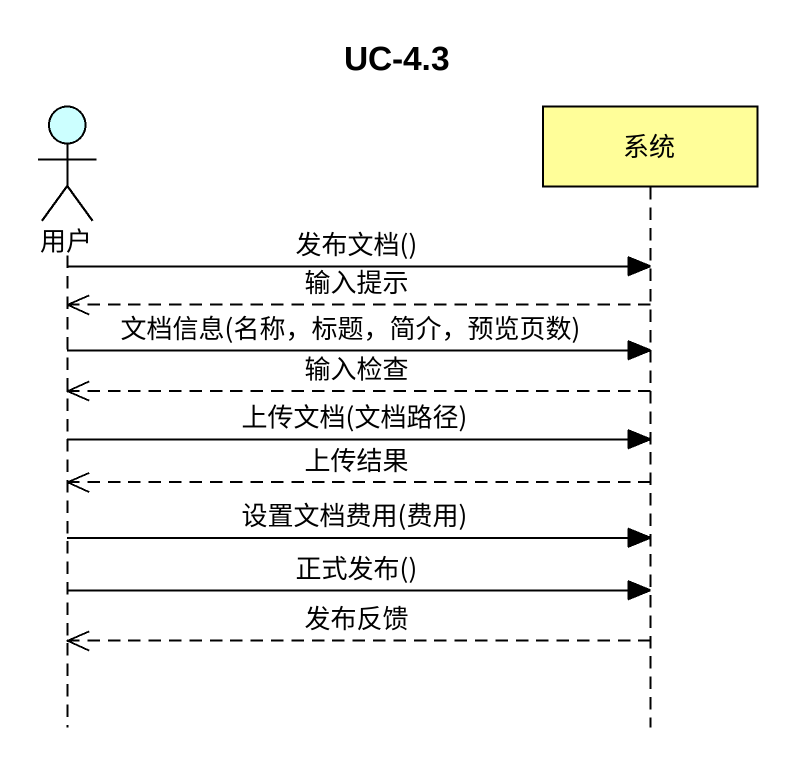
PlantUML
@startuml
title UC-4.3
hide footbox
actor 用户 #CCFFFF
participant 系统 #FFFE99

用户 -> 系统 : 发布文档()
系统 -->> 用户 : 输入提示
用户 -> 系统 : 文档信息(名称，标题，简介，预览页数)
系统 -->> 用户 : 输入检查
用户 -> 系统 : 上传文档(文档路径)
系统 -->> 用户 : 上传结果
用户 -> 系统 : 设置文档费用(费用)
用户 -> 系统 : 正式发布()
系统 -->> 用户 : 发布反馈
@enduml
